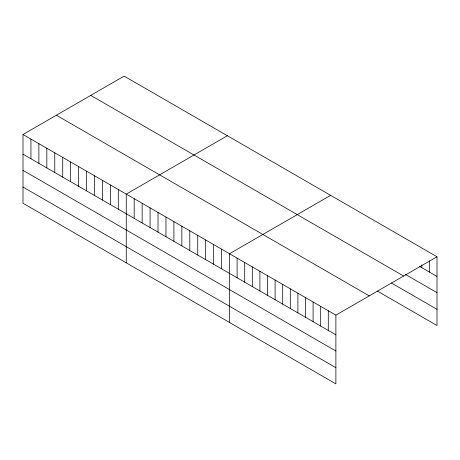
<?xml version="1.0" encoding="UTF-8"?>
<svg xmlns="http://www.w3.org/2000/svg" width="460" height="460" viewBox="0 0 460 460"><rect width="100%" height="100%" fill="white"/><g stroke="black" fill="none" stroke-linecap="round" stroke-linejoin="round"><path stroke-width="0.69" d="M23 134.498L335.886 315.14L335.886 383.876L23 203.234L23 134.498L124.114 76.124L437 256.766L437 325.502L377.378 291.077M227.367 135.734L126.253 194.114L126.253 262.844M330.619 195.345L229.505 253.724L229.505 322.46M335.886 315.14L437 256.766M419.462 266.328L437 276.454M405.438 274.413L437 292.64M90.746 95.387L403.633 276.029M391.408 282.992L437 309.315M56.367 115.236L369.253 295.878M23 154.186L335.886 334.828M23 170.373L335.886 351.014M23 187.047L335.886 367.69M429.398 260.814L429.398 272.067M421.803 264.868L421.803 267.68M328.291 310.753L328.291 330.441M320.689 306.366L320.689 326.054M313.093 301.984L313.093 321.666M305.492 297.597L305.492 317.279M297.896 293.21L297.896 312.892M290.294 288.822L290.294 308.505M282.699 284.435L282.699 304.117M275.097 280.048L275.097 299.73M267.502 275.661L267.502 295.343M259.9 271.273L259.9 290.956M252.298 266.886L252.298 286.574M244.703 262.499L244.703 282.187M237.101 258.112L237.101 277.8M221.565 249.136L221.565 268.824M213.618 244.553L213.618 264.241M205.677 239.965L205.677 259.653M197.737 235.382L197.737 255.07M189.79 230.793L189.79 250.481M181.849 226.211L181.849 245.899M173.909 221.622L173.909 241.31M165.968 217.039L165.968 236.727M158.021 212.451L158.021 232.139M150.081 207.868L150.081 227.556M142.14 203.285L142.14 222.968M134.194 198.697L134.194 218.385M118.312 189.526L118.312 209.214M110.365 184.943L110.365 204.625M102.425 180.355L102.425 200.042M94.484 175.772L94.484 195.454M86.537 171.183L86.537 190.871M78.597 166.6L78.597 186.283M70.656 162.012L70.656 181.7M62.715 157.429L62.715 177.111M54.769 152.841L54.769 172.529M46.828 148.258L46.828 167.94M38.887 143.669L38.887 163.357M30.941 139.087L30.941 158.769"/></g></svg>
